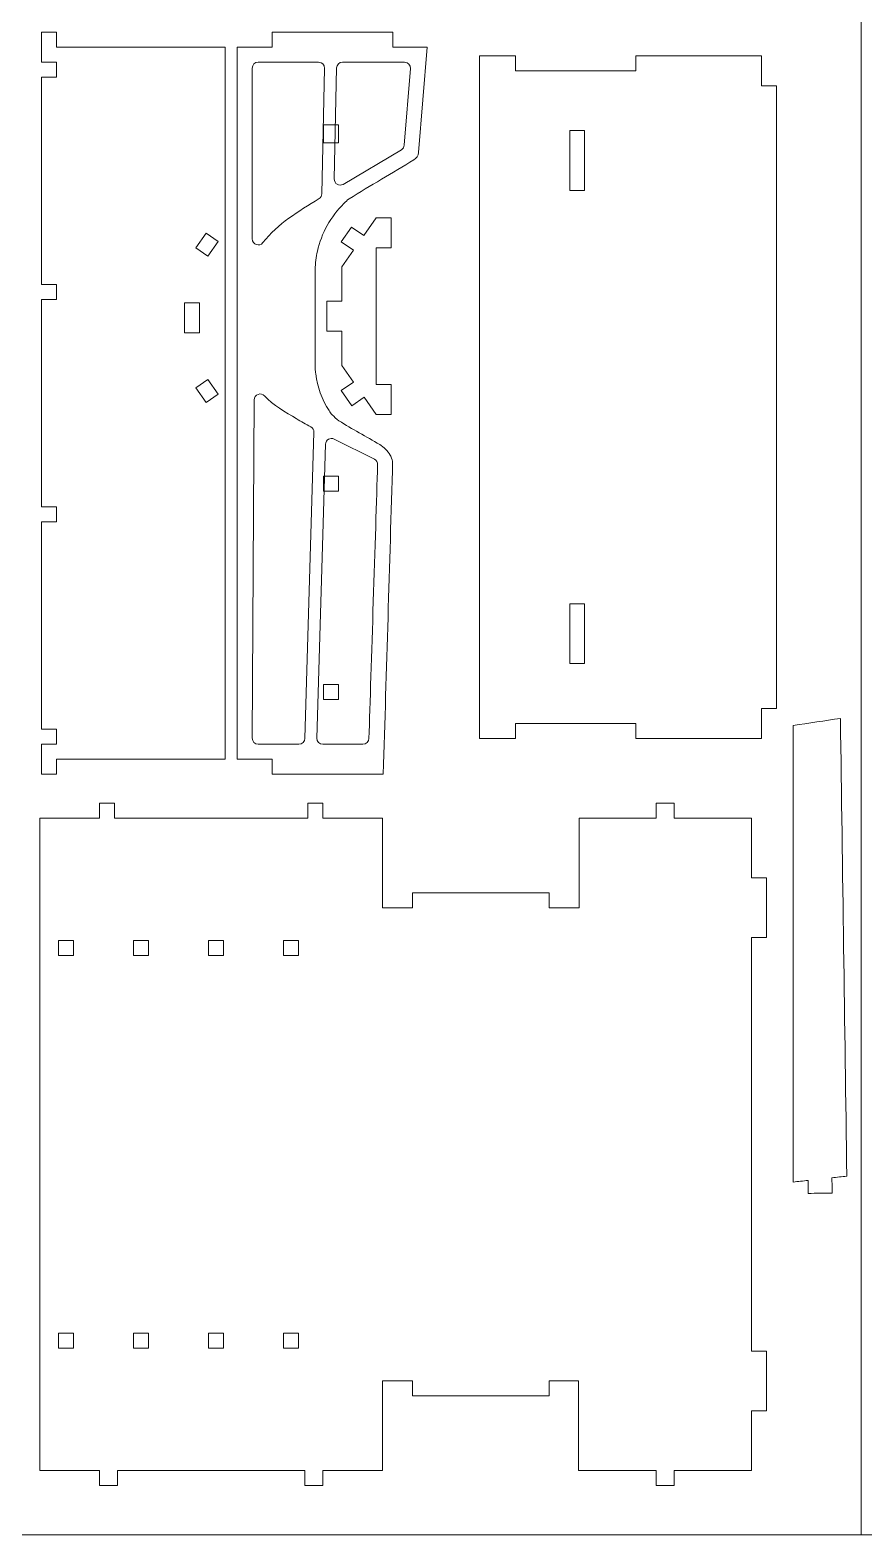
# Model space of a CAD drawing. Header units: centimetres. Extents: x -34.7 to 34.7, y -39.5 to 39.5.
# Drawn here: x -16.63 to 0.05, y -39.45 to -9.35 of the extents above; entities that cross this region are included whole.
import ezdxf

# ---------------------------------------------------------------- set-up
doc = ezdxf.new("R2010")
doc.units = ezdxf.units.CM
doc.header["$MEASUREMENT"] = 0
doc.layers.add('Camada 1', color=7, linetype='Continuous')

msp = doc.modelspace()

# ---------------------------------------------------------------- linework, layer by layer
at = {"layer": 'Camada 1', "color": 5, "lineweight": 9}
msp.add_open_spline([(-34.66849, -39.45036), (-34.66849, -39.45036), (-34.66849, 39.45036), (-34.66849, 39.45036), (-34.66849, 39.45036), (-34.66849, 39.45036), (34.66849, 39.45036), (34.66849, 39.45036), (34.66849, 39.45036), (34.66849, 39.45036), (34.66849, -39.45036), (34.66849, -39.45036), (34.66849, -39.45036), (34.66849, -39.45036), (-34.66849, -39.45036), (-34.66849, -39.45036)], degree=3, knots=[0, 0, 0, 0, 0.2, 0.2, 0.2, 0.2, 0.4, 0.4, 0.4, 0.4, 0.6, 0.6, 0.6, 0.6, 1, 1, 1, 1], dxfattribs=at)
msp.add_open_spline([(0, 39.45036), (0, 39.45036), (0, -39.45036), (0, -39.45036)], degree=3, dxfattribs=at)
at = {"layer": 'Camada 1', "color": 3, "lineweight": 9}
for points, knots in [([(-16.10505, -9.69051), (-16.10505, -9.69051), (-12.72719, -9.69056), (-12.72719, -9.69056), (-12.72719, -9.69056), (-12.72719, -9.69056), (-12.72716, -23.93161), (-12.72716, -23.93161), (-12.72716, -23.93161), (-12.72716, -23.93161), (-16.10504, -23.93161), (-16.10504, -23.93161), (-16.10504, -23.93161), (-16.10504, -23.93161), (-16.10504, -24.23047), (-16.10504, -24.23047), (-16.10504, -24.23047), (-16.10504, -24.23047), (-16.40391, -24.23045), (-16.40391, -24.23045), (-16.40391, -24.23045), (-16.40391, -24.23045), (-16.40391, -23.63269), (-16.40391, -23.63269), (-16.40391, -23.63269), (-16.40391, -23.63269), (-16.10504, -23.63272), (-16.10504, -23.63272), (-16.10504, -23.63272), (-16.10504, -23.63272), (-16.10504, -23.33386), (-16.10504, -23.33386), (-16.10504, -23.33386), (-16.10504, -23.33386), (-16.40391, -23.33382), (-16.40391, -23.33382), (-16.40391, -23.33382), (-16.40391, -23.33382), (-16.40391, -19.18455), (-16.40391, -19.18455), (-16.40391, -19.18455), (-16.40391, -19.18455), (-16.10504, -19.18458), (-16.10504, -19.18458), (-16.10504, -19.18458), (-16.10504, -19.18458), (-16.10504, -18.88568), (-16.10504, -18.88568), (-16.10504, -18.88568), (-16.10504, -18.88568), (-16.40391, -18.88568), (-16.40391, -18.88568), (-16.40391, -18.88568), (-16.40391, -18.88568), (-16.40393, -14.73643), (-16.40393, -14.73643), (-16.40393, -14.73643), (-16.40393, -14.73643), (-16.10505, -14.73642), (-16.10505, -14.73642), (-16.10505, -14.73642), (-16.10505, -14.73642), (-16.10505, -14.43754), (-16.10505, -14.43754), (-16.10505, -14.43754), (-16.10505, -14.43754), (-16.40393, -14.43755), (-16.40393, -14.43755), (-16.40393, -14.43755), (-16.40393, -14.43755), (-16.40393, -10.28828), (-16.40393, -10.28828), (-16.40393, -10.28828), (-16.40393, -10.28828), (-16.10505, -10.28825), (-16.10505, -10.28825), (-16.10505, -10.28825), (-16.10505, -10.28825), (-16.10505, -9.98938), (-16.10505, -9.98938), (-16.10505, -9.98938), (-16.10505, -9.98938), (-16.40393, -9.98942), (-16.40393, -9.98942), (-16.40393, -9.98942), (-16.40393, -9.98942), (-16.40393, -9.39166), (-16.40393, -9.39166), (-16.40393, -9.39166), (-16.40393, -9.39166), (-16.10505, -9.39162), (-16.10505, -9.39162), (-16.10505, -9.39162), (-16.10505, -9.39162), (-16.10505, -9.69051), (-16.10505, -9.69051)], [0, 0, 0, 0, 0.04, 0.04, 0.04, 0.04, 0.08, 0.08, 0.08, 0.08, 0.12, 0.12, 0.12, 0.12, 0.16, 0.16, 0.16, 0.16, 0.2, 0.2, 0.2, 0.2, 0.24, 0.24, 0.24, 0.24, 0.28, 0.28, 0.28, 0.28, 0.32, 0.32, 0.32, 0.32, 0.36, 0.36, 0.36, 0.36, 0.4, 0.4, 0.4, 0.4, 0.44, 0.44, 0.44, 0.44, 0.48, 0.48, 0.48, 0.48, 0.52, 0.52, 0.52, 0.52, 0.56, 0.56, 0.56, 0.56, 0.6, 0.6, 0.6, 0.6, 0.64, 0.64, 0.64, 0.64, 0.68, 0.68, 0.68, 0.68, 0.72, 0.72, 0.72, 0.72, 0.76, 0.76, 0.76, 0.76, 0.8, 0.8, 0.8, 0.8, 0.84, 0.84, 0.84, 0.84, 0.88, 0.88, 0.88, 0.88, 0.92, 0.92, 0.92, 0.92, 1, 1, 1, 1]), ([(-11.78574, -9.3931), (-11.78574, -9.3931), (-11.78574, -9.69197), (-11.78574, -9.69197), (-11.78574, -9.69197), (-11.78574, -9.69197), (-12.4855, -9.69196), (-12.4855, -9.69196), (-12.4855, -9.69196), (-12.4855, -9.69196), (-12.48526, -23.93227), (-12.48526, -23.93227), (-12.48526, -23.93227), (-12.48526, -23.93227), (-11.78548, -23.93225), (-11.78548, -23.93225), (-11.78548, -23.93225), (-11.78548, -23.93225), (-11.78548, -24.23109), (-11.78548, -24.23109), (-11.78548, -24.23109), (-11.78548, -24.23109), (-9.56418, -24.231), (-9.56418, -24.231), (-9.56418, -24.231), (-9.50175, -22.14352), (-9.43631, -20.05615), (-9.37688, -17.96857), (-9.37688, -17.96857), (-9.3764, -17.95194), (-9.41736, -17.86854), (-9.42716, -17.85143), (-9.42716, -17.85143), (-9.47787, -17.76295), (-9.54887, -17.69262), (-9.63606, -17.64058), (-9.63606, -17.64058), (-9.90682, -17.47899), (-10.18543, -17.33044), (-10.45232, -17.16255), (-10.45232, -17.16255), (-10.50355, -17.13033), (-10.54612, -17.08558), (-10.58793, -17.04184), (-10.58793, -17.04184), (-10.61076, -17.01796), (-10.62683, -16.98841), (-10.64508, -16.96088), (-10.64508, -16.96088), (-10.79363, -16.73677), (-10.88278, -16.48938), (-10.91534, -16.22328), (-10.91534, -16.22328), (-10.91935, -16.19046), (-10.9248, -16.15763), (-10.92495, -16.12458), (-10.92495, -16.12458), (-10.92801, -15.46036), (-10.92594, -14.79611), (-10.92499, -14.13187), (-10.92499, -14.13187), (-10.92482, -14.01873), (-10.90601, -13.883), (-10.88202, -13.77421), (-10.88202, -13.77421), (-10.80185, -13.41082), (-10.6175, -13.07856), (-10.35157, -12.81824), (-10.35157, -12.81824), (-10.31856, -12.78592), (-10.28831, -12.74939), (-10.2491, -12.72495), (-10.2491, -12.72495), (-9.82067, -12.45785), (-9.38342, -12.20516), (-8.9508, -11.94491), (-8.9508, -11.94491), (-8.90182, -11.91545), (-8.86426, -11.85537), (-8.85965, -11.79999), (-8.85965, -11.79999), (-8.85965, -11.79999), (-8.68409, -9.69203), (-8.68409, -9.69203), (-8.68409, -9.69203), (-8.68409, -9.69203), (-9.37629, -9.69203), (-9.37629, -9.69203), (-9.37629, -9.69203), (-9.37629, -9.69203), (-9.37631, -9.39317), (-9.37631, -9.39317), (-9.37631, -9.39317), (-9.37631, -9.39317), (-11.78574, -9.3931), (-11.78574, -9.3931)], [0, 0, 0, 0, 0.04, 0.04, 0.04, 0.04, 0.08, 0.08, 0.08, 0.08, 0.12, 0.12, 0.12, 0.12, 0.16, 0.16, 0.16, 0.16, 0.2, 0.2, 0.2, 0.2, 0.24, 0.24, 0.24, 0.24, 0.28, 0.28, 0.28, 0.28, 0.32, 0.32, 0.32, 0.32, 0.36, 0.36, 0.36, 0.36, 0.4, 0.4, 0.4, 0.4, 0.44, 0.44, 0.44, 0.44, 0.48, 0.48, 0.48, 0.48, 0.52, 0.52, 0.52, 0.52, 0.56, 0.56, 0.56, 0.56, 0.6, 0.6, 0.6, 0.6, 0.64, 0.64, 0.64, 0.64, 0.68, 0.68, 0.68, 0.68, 0.72, 0.72, 0.72, 0.72, 0.76, 0.76, 0.76, 0.76, 0.8, 0.8, 0.8, 0.8, 0.84, 0.84, 0.84, 0.84, 0.88, 0.88, 0.88, 0.88, 0.92, 0.92, 0.92, 0.92, 1, 1, 1, 1]), ([(-7.63827, -23.51632), (-7.63827, -23.51632), (-7.63827, -9.86594), (-7.63827, -9.86594), (-7.63827, -9.86594), (-7.63827, -9.86594), (-6.921, -9.86594), (-6.921, -9.86594), (-6.921, -9.86594), (-6.921, -9.86594), (-6.921, -10.16479), (-6.921, -10.16479), (-6.921, -10.16479), (-6.921, -10.16479), (-4.51144, -10.16479), (-4.51144, -10.16479), (-4.51144, -10.16479), (-4.51144, -10.16479), (-4.51144, -9.86594), (-4.51144, -9.86594), (-4.51144, -9.86594), (-4.51144, -9.86594), (-1.99453, -9.86594), (-1.99453, -9.86594), (-1.99453, -9.86594), (-1.99453, -9.86594), (-1.99453, -10.46365), (-1.99453, -10.46365), (-1.99453, -10.46365), (-1.99453, -10.46365), (-1.69566, -10.46365), (-1.69566, -10.46365), (-1.69566, -10.46365), (-1.69566, -10.46365), (-1.69566, -22.9186), (-1.69566, -22.9186), (-1.69566, -22.9186), (-1.69566, -22.9186), (-1.99453, -22.9186), (-1.99453, -22.9186), (-1.99453, -22.9186), (-1.99453, -22.9186), (-1.99453, -23.51632), (-1.99453, -23.51632), (-1.99453, -23.51632), (-1.99453, -23.51632), (-4.51144, -23.51632), (-4.51144, -23.51632), (-4.51144, -23.51632), (-4.51144, -23.51632), (-4.51144, -23.21746), (-4.51144, -23.21746), (-4.51144, -23.21746), (-4.51144, -23.21746), (-6.921, -23.21746), (-6.921, -23.21746), (-6.921, -23.21746), (-6.921, -23.21746), (-6.921, -23.51632), (-6.921, -23.51632), (-6.921, -23.51632), (-6.921, -23.51632), (-7.63827, -23.51632), (-7.63827, -23.51632)], [0, 0, 0, 0, 0.05882353, 0.05882353, 0.05882353, 0.05882353, 0.11764706, 0.11764706, 0.11764706, 0.11764706, 0.17647059, 0.17647059, 0.17647059, 0.17647059, 0.23529412, 0.23529412, 0.23529412, 0.23529412, 0.29411765, 0.29411765, 0.29411765, 0.29411765, 0.35294118, 0.35294118, 0.35294118, 0.35294118, 0.41176471, 0.41176471, 0.41176471, 0.41176471, 0.47058824, 0.47058824, 0.47058824, 0.47058824, 0.52941176, 0.52941176, 0.52941176, 0.52941176, 0.58823529, 0.58823529, 0.58823529, 0.58823529, 0.64705882, 0.64705882, 0.64705882, 0.64705882, 0.70588235, 0.70588235, 0.70588235, 0.70588235, 0.76470588, 0.76470588, 0.76470588, 0.76470588, 0.82352941, 0.82352941, 0.82352941, 0.82352941, 0.88235294, 0.88235294, 0.88235294, 0.88235294, 1, 1, 1, 1]), ([(-10.1619, -16.38865), (-10.1619, -16.38865), (-10.40642, -16.5605), (-10.40642, -16.5605), (-10.40642, -16.5605), (-10.40642, -16.5605), (-10.19246, -16.86493), (-10.19246, -16.86493), (-10.19246, -16.86493), (-10.19246, -16.86493), (-9.94796, -16.69309), (-9.94796, -16.69309), (-9.94796, -16.69309), (-9.94796, -16.69309), (-9.70736, -17.03541), (-9.70736, -17.03541), (-9.70736, -17.03541), (-9.70736, -17.03541), (-9.40849, -17.03541), (-9.40849, -17.03541), (-9.40849, -17.03541), (-9.40849, -17.03541), (-9.40849, -16.43769), (-9.40849, -16.43769), (-9.40849, -16.43769), (-9.40849, -16.43769), (-9.70736, -16.43769), (-9.70736, -16.43769), (-9.70736, -16.43769), (-9.70736, -16.43769), (-9.70736, -13.70454), (-9.70736, -13.70454), (-9.70736, -13.70454), (-9.70736, -13.70454), (-9.40849, -13.70454), (-9.40849, -13.70454), (-9.40849, -13.70454), (-9.40849, -13.70454), (-9.40849, -13.10682), (-9.40849, -13.10682), (-9.40849, -13.10682), (-9.40849, -13.10682), (-9.70736, -13.10682), (-9.70736, -13.10682), (-9.70736, -13.10682), (-9.70736, -13.10682), (-9.95569, -13.46016), (-9.95569, -13.46016), (-9.95569, -13.46016), (-9.95569, -13.46016), (-10.2002, -13.28832), (-10.2002, -13.28832), (-10.2002, -13.28832), (-10.2002, -13.28832), (-10.40642, -13.58173), (-10.40642, -13.58173), (-10.40642, -13.58173), (-10.40642, -13.58173), (-10.1619, -13.75357), (-10.1619, -13.75357), (-10.1619, -13.75357), (-10.1619, -13.75357), (-10.39473, -14.08488), (-10.39473, -14.08488), (-10.39473, -14.08488), (-10.39473, -14.08488), (-10.39473, -14.77224), (-10.39473, -14.77224), (-10.39473, -14.77224), (-10.39473, -14.77224), (-10.69361, -14.77224), (-10.69361, -14.77224), (-10.69361, -14.77224), (-10.69361, -14.77224), (-10.69361, -15.36997), (-10.69361, -15.36997), (-10.69361, -15.36997), (-10.69361, -15.36997), (-10.39473, -15.36997), (-10.39473, -15.36997), (-10.39473, -15.36997), (-10.39473, -15.36997), (-10.39473, -16.05735), (-10.39473, -16.05735), (-10.39473, -16.05735), (-10.39473, -16.05735), (-10.1619, -16.38865), (-10.1619, -16.38865)], [0, 0, 0, 0, 0.04347826, 0.04347826, 0.04347826, 0.04347826, 0.08695652, 0.08695652, 0.08695652, 0.08695652, 0.13043478, 0.13043478, 0.13043478, 0.13043478, 0.17391304, 0.17391304, 0.17391304, 0.17391304, 0.2173913, 0.2173913, 0.2173913, 0.2173913, 0.26086957, 0.26086957, 0.26086957, 0.26086957, 0.30434783, 0.30434783, 0.30434783, 0.30434783, 0.34782609, 0.34782609, 0.34782609, 0.34782609, 0.39130435, 0.39130435, 0.39130435, 0.39130435, 0.43478261, 0.43478261, 0.43478261, 0.43478261, 0.47826087, 0.47826087, 0.47826087, 0.47826087, 0.52173913, 0.52173913, 0.52173913, 0.52173913, 0.56521739, 0.56521739, 0.56521739, 0.56521739, 0.60869565, 0.60869565, 0.60869565, 0.60869565, 0.65217391, 0.65217391, 0.65217391, 0.65217391, 0.69565217, 0.69565217, 0.69565217, 0.69565217, 0.73913043, 0.73913043, 0.73913043, 0.73913043, 0.7826087, 0.7826087, 0.7826087, 0.7826087, 0.82608696, 0.82608696, 0.82608696, 0.82608696, 0.86956522, 0.86956522, 0.86956522, 0.86956522, 0.91304348, 0.91304348, 0.91304348, 0.91304348, 1, 1, 1, 1]), ([(-0.41656, -23.11808), (-0.37399, -26.1699), (-0.33144, -29.2217), (-0.28887, -32.27353), (-0.28887, -32.27353), (-0.38835, -32.28465), (-0.48783, -32.29577), (-0.5873, -32.30689), (-0.5873, -32.30689), (-0.58588, -32.40865), (-0.58445, -32.51041), (-0.58303, -32.61216), (-0.58303, -32.61216), (-0.74241, -32.61438), (-0.90178, -32.6166), (-1.06116, -32.61882), (-1.06116, -32.61882), (-1.06237, -32.53264), (-1.06356, -32.44647), (-1.06475, -32.36028), (-1.06475, -32.36028), (-1.1642, -32.37086), (-1.26364, -32.38142), (-1.36309, -32.39199), (-1.36309, -32.39199), (-1.36325, -29.34741), (-1.3634, -26.30284), (-1.36356, -23.25826), (-1.36356, -23.25826), (-1.0479, -23.21154), (-0.73223, -23.16481), (-0.41656, -23.11808)], [0, 0, 0, 0, 0.11111111, 0.11111111, 0.11111111, 0.11111111, 0.22222222, 0.22222222, 0.22222222, 0.22222222, 0.33333333, 0.33333333, 0.33333333, 0.33333333, 0.44444444, 0.44444444, 0.44444444, 0.44444444, 0.55555556, 0.55555556, 0.55555556, 0.55555556, 0.66666667, 0.66666667, 0.66666667, 0.66666667, 0.77777778, 0.77777778, 0.77777778, 0.77777778, 1, 1, 1, 1]), ([(-14.88212, -38.16394), (-14.88212, -38.16394), (-14.88212, -38.46279), (-14.88212, -38.46279), (-14.88212, -38.46279), (-14.88212, -38.46279), (-15.24074, -38.46279), (-15.24074, -38.46279), (-15.24074, -38.46279), (-15.24074, -38.46279), (-15.24074, -38.16394), (-15.24074, -38.16394), (-15.24074, -38.16394), (-15.24074, -38.16394), (-16.43612, -38.16394), (-16.43612, -38.16394), (-16.43612, -38.16394), (-16.43612, -38.16394), (-16.43612, -25.11193), (-16.43612, -25.11193), (-16.43612, -25.11193), (-16.43612, -25.11193), (-15.24074, -25.11193), (-15.24074, -25.11193), (-15.24074, -25.11193), (-15.24074, -25.11193), (-15.24074, -24.81308), (-15.24074, -24.81308), (-15.24074, -24.81308), (-15.24074, -24.81308), (-14.9419, -24.81308), (-14.9419, -24.81308), (-14.9419, -24.81308), (-14.9419, -24.81308), (-14.9419, -25.11193), (-14.9419, -25.11193), (-14.9419, -25.11193), (-14.9419, -25.11193), (-11.07302, -25.11193), (-11.07302, -25.11193), (-11.07302, -25.11193), (-11.07302, -25.11193), (-11.07302, -24.81308), (-11.07302, -24.81308), (-11.07302, -24.81308), (-11.07302, -24.81308), (-10.77418, -24.81308), (-10.77418, -24.81308), (-10.77418, -24.81308), (-10.77418, -24.81308), (-10.77418, -25.11193), (-10.77418, -25.11193), (-10.77418, -25.11193), (-10.77418, -25.11193), (-9.57879, -25.11193), (-9.57879, -25.11193), (-9.57879, -25.11193), (-9.57879, -25.11193), (-9.57879, -26.90424), (-9.57879, -26.90424), (-9.57879, -26.90424), (-9.57879, -26.90424), (-8.97627, -26.90424), (-8.97627, -26.90424), (-8.97627, -26.90424), (-8.97627, -26.90424), (-8.97627, -26.60538), (-8.97627, -26.60538), (-8.97627, -26.60538), (-8.97627, -26.60538), (-6.24327, -26.60538), (-6.24327, -26.60538), (-6.24327, -26.60538), (-6.24327, -26.60538), (-6.24327, -26.90424), (-6.24327, -26.90424), (-6.24327, -26.90424), (-6.24327, -26.90424), (-5.64559, -26.90424), (-5.64559, -26.90424), (-5.64559, -26.90424), (-5.64559, -26.90424), (-5.64559, -25.11193), (-5.64559, -25.11193), (-5.64559, -25.11193), (-5.64559, -25.11193), (-4.10521, -25.11193), (-4.10521, -25.11193), (-4.10521, -25.11193), (-4.10521, -25.11193), (-4.10521, -24.81308), (-4.10521, -24.81308), (-4.10521, -24.81308), (-4.10521, -24.81308), (-3.7466, -24.81308), (-3.7466, -24.81308), (-3.7466, -24.81308), (-3.7466, -24.81308), (-3.7466, -25.11193), (-3.7466, -25.11193), (-3.7466, -25.11193), (-3.7466, -25.11193), (-2.19645, -25.11193), (-2.19645, -25.11193), (-2.19645, -25.11193), (-2.19645, -25.11193), (-2.19645, -26.30732), (-2.19645, -26.30732), (-2.19645, -26.30732), (-2.19645, -26.30732), (-1.89761, -26.30732), (-1.89761, -26.30732), (-1.89761, -26.30732), (-1.89761, -26.30732), (-1.89761, -27.5027), (-1.89761, -27.5027), (-1.89761, -27.5027), (-1.89761, -27.5027), (-2.19645, -27.5027), (-2.19645, -27.5027), (-2.19645, -27.5027), (-2.19645, -27.5027), (-2.19645, -35.77318), (-2.19645, -35.77318), (-2.19645, -35.77318), (-2.19645, -35.77318), (-1.89761, -35.77318), (-1.89761, -35.77318), (-1.89761, -35.77318), (-1.89761, -35.77318), (-1.89761, -36.96856), (-1.89761, -36.96856), (-1.89761, -36.96856), (-1.89761, -36.96856), (-2.19645, -36.96856), (-2.19645, -36.96856), (-2.19645, -36.96856), (-2.19645, -36.96856), (-2.19645, -38.16394), (-2.19645, -38.16394), (-2.19645, -38.16394), (-2.19645, -38.16394), (-3.7466, -38.16394), (-3.7466, -38.16394), (-3.7466, -38.16394), (-3.7466, -38.16394), (-3.7466, -38.46279), (-3.7466, -38.46279), (-3.7466, -38.46279), (-3.7466, -38.46279), (-4.10521, -38.46279), (-4.10521, -38.46279), (-4.10521, -38.46279), (-4.10521, -38.46279), (-4.10521, -38.16394), (-4.10521, -38.16394), (-4.10521, -38.16394), (-4.10521, -38.16394), (-5.65536, -38.16394), (-5.65536, -38.16394), (-5.65536, -38.16394), (-5.65536, -38.16394), (-5.65536, -36.36902), (-5.65536, -36.36902), (-5.65536, -36.36902), (-5.65536, -36.36902), (-6.24327, -36.36902), (-6.24327, -36.36902), (-6.24327, -36.36902), (-6.24327, -36.36902), (-6.24327, -36.66787), (-6.24327, -36.66787), (-6.24327, -36.66787), (-6.24327, -36.66787), (-8.97627, -36.66787), (-8.97627, -36.66787), (-8.97627, -36.66787), (-8.97627, -36.66787), (-8.97627, -36.36902), (-8.97627, -36.36902), (-8.97627, -36.36902), (-8.97627, -36.36902), (-9.57879, -36.36902), (-9.57879, -36.36902), (-9.57879, -36.36902), (-9.57879, -36.36902), (-9.57879, -38.16394), (-9.57879, -38.16394), (-9.57879, -38.16394), (-9.57879, -38.16394), (-10.77418, -38.16394), (-10.77418, -38.16394), (-10.77418, -38.16394), (-10.77418, -38.16394), (-10.77418, -38.46279), (-10.77418, -38.46279), (-10.77418, -38.46279), (-10.77418, -38.46279), (-11.13278, -38.46279), (-11.13278, -38.46279), (-11.13278, -38.46279), (-11.13278, -38.46279), (-11.13278, -38.16394), (-11.13278, -38.16394), (-11.13278, -38.16394), (-11.13278, -38.16394), (-14.88212, -38.16394), (-14.88212, -38.16394)], [0, 0, 0, 0, 0.01886792, 0.01886792, 0.01886792, 0.01886792, 0.03773585, 0.03773585, 0.03773585, 0.03773585, 0.05660377, 0.05660377, 0.05660377, 0.05660377, 0.0754717, 0.0754717, 0.0754717, 0.0754717, 0.09433962, 0.09433962, 0.09433962, 0.09433962, 0.11320755, 0.11320755, 0.11320755, 0.11320755, 0.13207547, 0.13207547, 0.13207547, 0.13207547, 0.1509434, 0.1509434, 0.1509434, 0.1509434, 0.16981132, 0.16981132, 0.16981132, 0.16981132, 0.18867925, 0.18867925, 0.18867925, 0.18867925, 0.20754717, 0.20754717, 0.20754717, 0.20754717, 0.22641509, 0.22641509, 0.22641509, 0.22641509, 0.24528302, 0.24528302, 0.24528302, 0.24528302, 0.26415094, 0.26415094, 0.26415094, 0.26415094, 0.28301887, 0.28301887, 0.28301887, 0.28301887, 0.30188679, 0.30188679, 0.30188679, 0.30188679, 0.32075472, 0.32075472, 0.32075472, 0.32075472, 0.33962264, 0.33962264, 0.33962264, 0.33962264, 0.35849057, 0.35849057, 0.35849057, 0.35849057, 0.37735849, 0.37735849, 0.37735849, 0.37735849, 0.39622642, 0.39622642, 0.39622642, 0.39622642, 0.41509434, 0.41509434, 0.41509434, 0.41509434, 0.43396226, 0.43396226, 0.43396226, 0.43396226, 0.45283019, 0.45283019, 0.45283019, 0.45283019, 0.47169811, 0.47169811, 0.47169811, 0.47169811, 0.49056604, 0.49056604, 0.49056604, 0.49056604, 0.50943396, 0.50943396, 0.50943396, 0.50943396, 0.52830189, 0.52830189, 0.52830189, 0.52830189, 0.54716981, 0.54716981, 0.54716981, 0.54716981, 0.56603774, 0.56603774, 0.56603774, 0.56603774, 0.58490566, 0.58490566, 0.58490566, 0.58490566, 0.60377358, 0.60377358, 0.60377358, 0.60377358, 0.62264151, 0.62264151, 0.62264151, 0.62264151, 0.64150943, 0.64150943, 0.64150943, 0.64150943, 0.66037736, 0.66037736, 0.66037736, 0.66037736, 0.67924528, 0.67924528, 0.67924528, 0.67924528, 0.69811321, 0.69811321, 0.69811321, 0.69811321, 0.71698113, 0.71698113, 0.71698113, 0.71698113, 0.73584906, 0.73584906, 0.73584906, 0.73584906, 0.75471698, 0.75471698, 0.75471698, 0.75471698, 0.77358491, 0.77358491, 0.77358491, 0.77358491, 0.79245283, 0.79245283, 0.79245283, 0.79245283, 0.81132075, 0.81132075, 0.81132075, 0.81132075, 0.83018868, 0.83018868, 0.83018868, 0.83018868, 0.8490566, 0.8490566, 0.8490566, 0.8490566, 0.86792453, 0.86792453, 0.86792453, 0.86792453, 0.88679245, 0.88679245, 0.88679245, 0.88679245, 0.90566038, 0.90566038, 0.90566038, 0.90566038, 0.9245283, 0.9245283, 0.9245283, 0.9245283, 0.94339623, 0.94339623, 0.94339623, 0.94339623, 0.96226415, 0.96226415, 0.96226415, 0.96226415, 1, 1, 1, 1])]:
    msp.add_open_spline(points, degree=3, knots=knots, dxfattribs=at)
at = {"layer": 'Camada 1', "color": 1, "lineweight": 9}
for points, knots in [([(-10.73818, -10.11388), (-10.7367, -10.04607), (-10.7899, -9.99075), (-10.85769, -9.99075), (-10.85769, -9.99075), (-10.85769, -9.99075), (-12.06707, -9.99079), (-12.06707, -9.99079), (-12.06707, -9.99079), (-12.13288, -9.99079), (-12.18662, -10.04453), (-12.18662, -10.11034), (-12.18662, -10.11034), (-12.18662, -10.11034), (-12.18653, -13.52753), (-12.18653, -13.52753), (-12.18653, -13.52753), (-12.18653, -13.64148), (-12.04158, -13.69074), (-11.97216, -13.60032), (-11.97216, -13.60032), (-11.6724, -13.2098), (-11.26887, -12.98318), (-10.84899, -12.72028), (-10.84899, -12.72028), (-10.81414, -12.69846), (-10.79418, -12.66364), (-10.79293, -12.62254), (-10.79293, -12.62254), (-10.79293, -12.62254), (-10.73818, -10.11388), (-10.73818, -10.11388)], [0, 0, 0, 0, 0.11111111, 0.11111111, 0.11111111, 0.11111111, 0.22222222, 0.22222222, 0.22222222, 0.22222222, 0.33333333, 0.33333333, 0.33333333, 0.33333333, 0.44444444, 0.44444444, 0.44444444, 0.44444444, 0.55555556, 0.55555556, 0.55555556, 0.55555556, 0.66666667, 0.66666667, 0.66666667, 0.66666667, 0.77777778, 0.77777778, 0.77777778, 0.77777778, 1, 1, 1, 1]), ([(-9.2022, -11.74212), (-9.16819, -11.72166), (-9.14795, -11.68906), (-9.14469, -11.64949), (-9.14469, -11.64949), (-9.14469, -11.64949), (-9.01894, -10.12002), (-9.01894, -10.12002), (-9.01894, -10.12002), (-9.01317, -10.04997), (-9.06785, -9.99067), (-9.13808, -9.99067), (-9.13808, -9.99067), (-9.13808, -9.99067), (-10.37929, -9.99072), (-10.37929, -9.99072), (-10.37929, -9.99072), (-10.44384, -9.99072), (-10.49746, -10.04215), (-10.49878, -10.10668), (-10.49878, -10.10668), (-10.49878, -10.10668), (-10.5449, -12.3271), (-10.5449, -12.3271), (-10.5449, -12.3271), (-10.54683, -12.42061), (-10.44754, -12.48087), (-10.36625, -12.43458), (-10.36625, -12.43458), (-10.36625, -12.43458), (-9.2022, -11.74212), (-9.2022, -11.74212)], [0, 0, 0, 0, 0.11111111, 0.11111111, 0.11111111, 0.11111111, 0.22222222, 0.22222222, 0.22222222, 0.22222222, 0.33333333, 0.33333333, 0.33333333, 0.33333333, 0.44444444, 0.44444444, 0.44444444, 0.44444444, 0.55555556, 0.55555556, 0.55555556, 0.55555556, 0.66666667, 0.66666667, 0.66666667, 0.66666667, 0.77777778, 0.77777778, 0.77777778, 0.77777778, 1, 1, 1, 1]), ([(-11.25223, -23.63334), (-11.18763, -23.63334), (-11.13463, -23.58193), (-11.13272, -23.51738), (-11.13272, -23.51738), (-11.13272, -23.51738), (-10.95213, -17.39484), (-10.95213, -17.39484), (-10.95213, -17.39484), (-10.95076, -17.34863), (-10.97393, -17.30828), (-11.01453, -17.28623), (-11.01453, -17.28623), (-11.11241, -17.23302), (-11.21024, -17.17916), (-11.30457, -17.11981), (-11.30457, -17.11981), (-11.4982, -16.99799), (-11.78887, -16.84416), (-11.93697, -16.67022), (-11.93697, -16.67022), (-11.97006, -16.63138), (-12.02136, -16.61791), (-12.06927, -16.63554), (-12.06927, -16.63554), (-12.11719, -16.65318), (-12.14725, -16.69672), (-12.14753, -16.74773), (-12.14753, -16.74773), (-12.14753, -16.74773), (-12.18632, -23.51381), (-12.18632, -23.51381), (-12.18632, -23.51381), (-12.18669, -23.57961), (-12.13261, -23.63336), (-12.06677, -23.63336), (-12.06677, -23.63336), (-12.06677, -23.63336), (-11.25223, -23.63334), (-11.25223, -23.63334)], [0, 0, 0, 0, 0.09090909, 0.09090909, 0.09090909, 0.09090909, 0.18181818, 0.18181818, 0.18181818, 0.18181818, 0.27272727, 0.27272727, 0.27272727, 0.27272727, 0.36363636, 0.36363636, 0.36363636, 0.36363636, 0.45454545, 0.45454545, 0.45454545, 0.45454545, 0.54545455, 0.54545455, 0.54545455, 0.54545455, 0.63636364, 0.63636364, 0.63636364, 0.63636364, 0.72727273, 0.72727273, 0.72727273, 0.72727273, 0.81818182, 0.81818182, 0.81818182, 0.81818182, 1, 1, 1, 1]), ([(-9.97005, -23.63325), (-9.90551, -23.63325), (-9.85254, -23.58182), (-9.85058, -23.51736), (-9.85058, -23.51736), (-9.80869, -22.14193), (-9.71994, -19.41932), (-9.6772, -18.04394), (-9.6772, -18.04394), (-9.67574, -17.99694), (-9.69957, -17.9552), (-9.7416, -17.93411), (-9.7416, -17.93411), (-9.7416, -17.93411), (-10.54551, -17.53077), (-10.54551, -17.53077), (-10.54551, -17.53077), (-10.62447, -17.49115), (-10.71748, -17.54498), (-10.72007, -17.63329), (-10.72007, -17.63329), (-10.72007, -17.63329), (-10.89332, -23.51018), (-10.89332, -23.51018), (-10.89332, -23.51018), (-10.8953, -23.57795), (-10.84164, -23.63331), (-10.77381, -23.63331), (-10.77381, -23.63331), (-10.77381, -23.63331), (-9.97005, -23.63325), (-9.97005, -23.63325)], [0, 0, 0, 0, 0.11111111, 0.11111111, 0.11111111, 0.11111111, 0.22222222, 0.22222222, 0.22222222, 0.22222222, 0.33333333, 0.33333333, 0.33333333, 0.33333333, 0.44444444, 0.44444444, 0.44444444, 0.44444444, 0.55555556, 0.55555556, 0.55555556, 0.55555556, 0.66666667, 0.66666667, 0.66666667, 0.66666667, 0.77777778, 0.77777778, 0.77777778, 0.77777778, 1, 1, 1, 1])]:
    msp.add_open_spline(points, degree=3, knots=knots, dxfattribs=at)
at = {"layer": 'Camada 1', "lineweight": 9}
for points in [[(-10.7614, -11.24219), (-10.7614, -11.24219), (-10.46254, -11.24219), (-10.46254, -11.24219), (-10.46254, -11.24219), (-10.46254, -11.24219), (-10.46254, -11.60082), (-10.46254, -11.60082), (-10.46254, -11.60082), (-10.46254, -11.60082), (-10.76138, -11.60082), (-10.76138, -11.60082), (-10.76138, -11.60082), (-10.76138, -11.60082), (-10.7614, -11.24219), (-10.7614, -11.24219)], [(-5.53577, -12.55567), (-5.53577, -12.55567), (-5.53577, -11.36023), (-5.53577, -11.36023), (-5.53577, -11.36023), (-5.53577, -11.36023), (-5.83463, -11.36023), (-5.83463, -11.36023), (-5.83463, -11.36023), (-5.83463, -11.36023), (-5.83463, -12.55567), (-5.83463, -12.55567), (-5.83463, -12.55567), (-5.83463, -12.55567), (-5.53577, -12.55567), (-5.53577, -12.55567)], [(-12.86609, -13.58013), (-12.86609, -13.58013), (-13.11062, -13.40828), (-13.11062, -13.40828), (-13.11062, -13.40828), (-13.11062, -13.40828), (-13.31683, -13.7017), (-13.31683, -13.7017), (-13.31683, -13.7017), (-13.31683, -13.7017), (-13.07231, -13.87356), (-13.07231, -13.87356), (-13.07231, -13.87356), (-13.07231, -13.87356), (-12.86609, -13.58013), (-12.86609, -13.58013)], [(-13.2442, -15.40327), (-13.2442, -15.40327), (-13.2442, -14.80554), (-13.2442, -14.80554), (-13.2442, -14.80554), (-13.2442, -14.80554), (-13.54307, -14.80552), (-13.54307, -14.80552), (-13.54307, -14.80552), (-13.54307, -14.80552), (-13.54307, -15.40327), (-13.54307, -15.40327), (-13.54307, -15.40327), (-13.54307, -15.40327), (-13.2442, -15.40327), (-13.2442, -15.40327)], [(-13.07231, -16.33517), (-13.07231, -16.33517), (-12.86609, -16.62861), (-12.86609, -16.62861), (-12.86609, -16.62861), (-12.86609, -16.62861), (-13.11061, -16.80046), (-13.11061, -16.80046), (-13.11061, -16.80046), (-13.11061, -16.80046), (-13.31683, -16.50703), (-13.31683, -16.50703), (-13.31683, -16.50703), (-13.31683, -16.50703), (-13.07231, -16.33517), (-13.07231, -16.33517)], [(-10.76128, -18.27007), (-10.76128, -18.27007), (-10.46243, -18.27007), (-10.46243, -18.27007), (-10.46243, -18.27007), (-10.46243, -18.27007), (-10.46241, -18.56893), (-10.46241, -18.56893), (-10.46241, -18.56893), (-10.46241, -18.56893), (-10.76127, -18.56894), (-10.76127, -18.56894), (-10.76127, -18.56894), (-10.76127, -18.56894), (-10.76128, -18.27007), (-10.76128, -18.27007)], [(-5.53577, -20.82657), (-5.53577, -20.82657), (-5.83463, -20.82657), (-5.83463, -20.82657), (-5.83463, -20.82657), (-5.83463, -20.82657), (-5.83463, -22.02201), (-5.83463, -22.02201), (-5.83463, -22.02201), (-5.83463, -22.02201), (-5.53577, -22.02201), (-5.53577, -22.02201), (-5.53577, -22.02201), (-5.53577, -22.02201), (-5.53577, -20.82657), (-5.53577, -20.82657)], [(-10.7612, -22.43795), (-10.7612, -22.43795), (-10.46234, -22.43793), (-10.46234, -22.43793), (-10.46234, -22.43793), (-10.46234, -22.43793), (-10.46233, -22.73679), (-10.46233, -22.73679), (-10.46233, -22.73679), (-10.46233, -22.73679), (-10.7612, -22.73679), (-10.7612, -22.73679), (-10.7612, -22.73679), (-10.7612, -22.73679), (-10.7612, -22.43795), (-10.7612, -22.43795)], [(-15.76092, -27.55818), (-15.76092, -27.55818), (-15.7609, -27.85704), (-15.7609, -27.85704), (-15.7609, -27.85704), (-15.7609, -27.85704), (-16.06095, -27.85704), (-16.06095, -27.85704), (-16.06095, -27.85704), (-16.06095, -27.85704), (-16.06095, -27.55818), (-16.06095, -27.55818), (-16.06095, -27.55818), (-16.06095, -27.55818), (-15.76092, -27.55818), (-15.76092, -27.55818)], [(-14.2604, -27.55823), (-14.2604, -27.55823), (-14.26038, -27.85709), (-14.26038, -27.85709), (-14.26038, -27.85709), (-14.26038, -27.85709), (-14.56042, -27.85709), (-14.56042, -27.85709), (-14.56042, -27.85709), (-14.56042, -27.85709), (-14.56042, -27.55823), (-14.56042, -27.55823), (-14.56042, -27.55823), (-14.56042, -27.55823), (-14.2604, -27.55823), (-14.2604, -27.55823)], [(-13.05999, -27.55828), (-13.05999, -27.55828), (-12.75998, -27.55828), (-12.75998, -27.55828), (-12.75998, -27.55828), (-12.75998, -27.55828), (-12.75996, -27.85713), (-12.75996, -27.85713), (-12.75996, -27.85713), (-12.75996, -27.85713), (-13.05999, -27.85713), (-13.05999, -27.85713), (-13.05999, -27.85713), (-13.05999, -27.85713), (-13.05999, -27.55828), (-13.05999, -27.55828)], [(-11.26008, -27.85704), (-11.26008, -27.85704), (-11.56012, -27.85704), (-11.56012, -27.85704), (-11.56012, -27.85704), (-11.56012, -27.85704), (-11.56012, -27.55818), (-11.56012, -27.55818), (-11.56012, -27.55818), (-11.56012, -27.55818), (-11.26008, -27.55818), (-11.26008, -27.55818), (-11.26008, -27.55818), (-11.26008, -27.55818), (-11.26008, -27.85704), (-11.26008, -27.85704)], [(-16.06095, -35.71691), (-16.06095, -35.71691), (-16.06095, -35.41804), (-16.06095, -35.41804), (-16.06095, -35.41804), (-16.06095, -35.41804), (-15.76092, -35.41804), (-15.76092, -35.41804), (-15.76092, -35.41804), (-15.76092, -35.41804), (-15.7609, -35.71691), (-15.7609, -35.71691), (-15.7609, -35.71691), (-15.7609, -35.71691), (-16.06095, -35.71691), (-16.06095, -35.71691)], [(-14.2604, -35.4178), (-14.2604, -35.4178), (-14.26038, -35.71666), (-14.26038, -35.71666), (-14.26038, -35.71666), (-14.26038, -35.71666), (-14.56042, -35.71666), (-14.56042, -35.71666), (-14.56042, -35.71666), (-14.56042, -35.71666), (-14.56042, -35.4178), (-14.56042, -35.4178), (-14.56042, -35.4178), (-14.56042, -35.4178), (-14.2604, -35.4178), (-14.2604, -35.4178)], [(-13.0604, -35.41804), (-13.0604, -35.41804), (-12.76036, -35.41804), (-12.76036, -35.41804), (-12.76036, -35.41804), (-12.76036, -35.41804), (-12.76035, -35.71691), (-12.76035, -35.71691), (-12.76035, -35.71691), (-12.76035, -35.71691), (-13.0604, -35.71691), (-13.0604, -35.71691), (-13.0604, -35.71691), (-13.0604, -35.71691), (-13.0604, -35.41804), (-13.0604, -35.41804)], [(-11.25995, -35.71666), (-11.25995, -35.71666), (-11.55997, -35.71666), (-11.55997, -35.71666), (-11.55997, -35.71666), (-11.55997, -35.71666), (-11.55997, -35.4178), (-11.55997, -35.4178), (-11.55997, -35.4178), (-11.55997, -35.4178), (-11.25995, -35.4178), (-11.25995, -35.4178), (-11.25995, -35.4178), (-11.25995, -35.4178), (-11.25995, -35.71666), (-11.25995, -35.71666)]]:
    msp.add_open_spline(points, degree=3, knots=[0, 0, 0, 0, 0.2, 0.2, 0.2, 0.2, 0.4, 0.4, 0.4, 0.4, 0.6, 0.6, 0.6, 0.6, 1, 1, 1, 1], dxfattribs=at)

doc.saveas('drawing.dxf')
